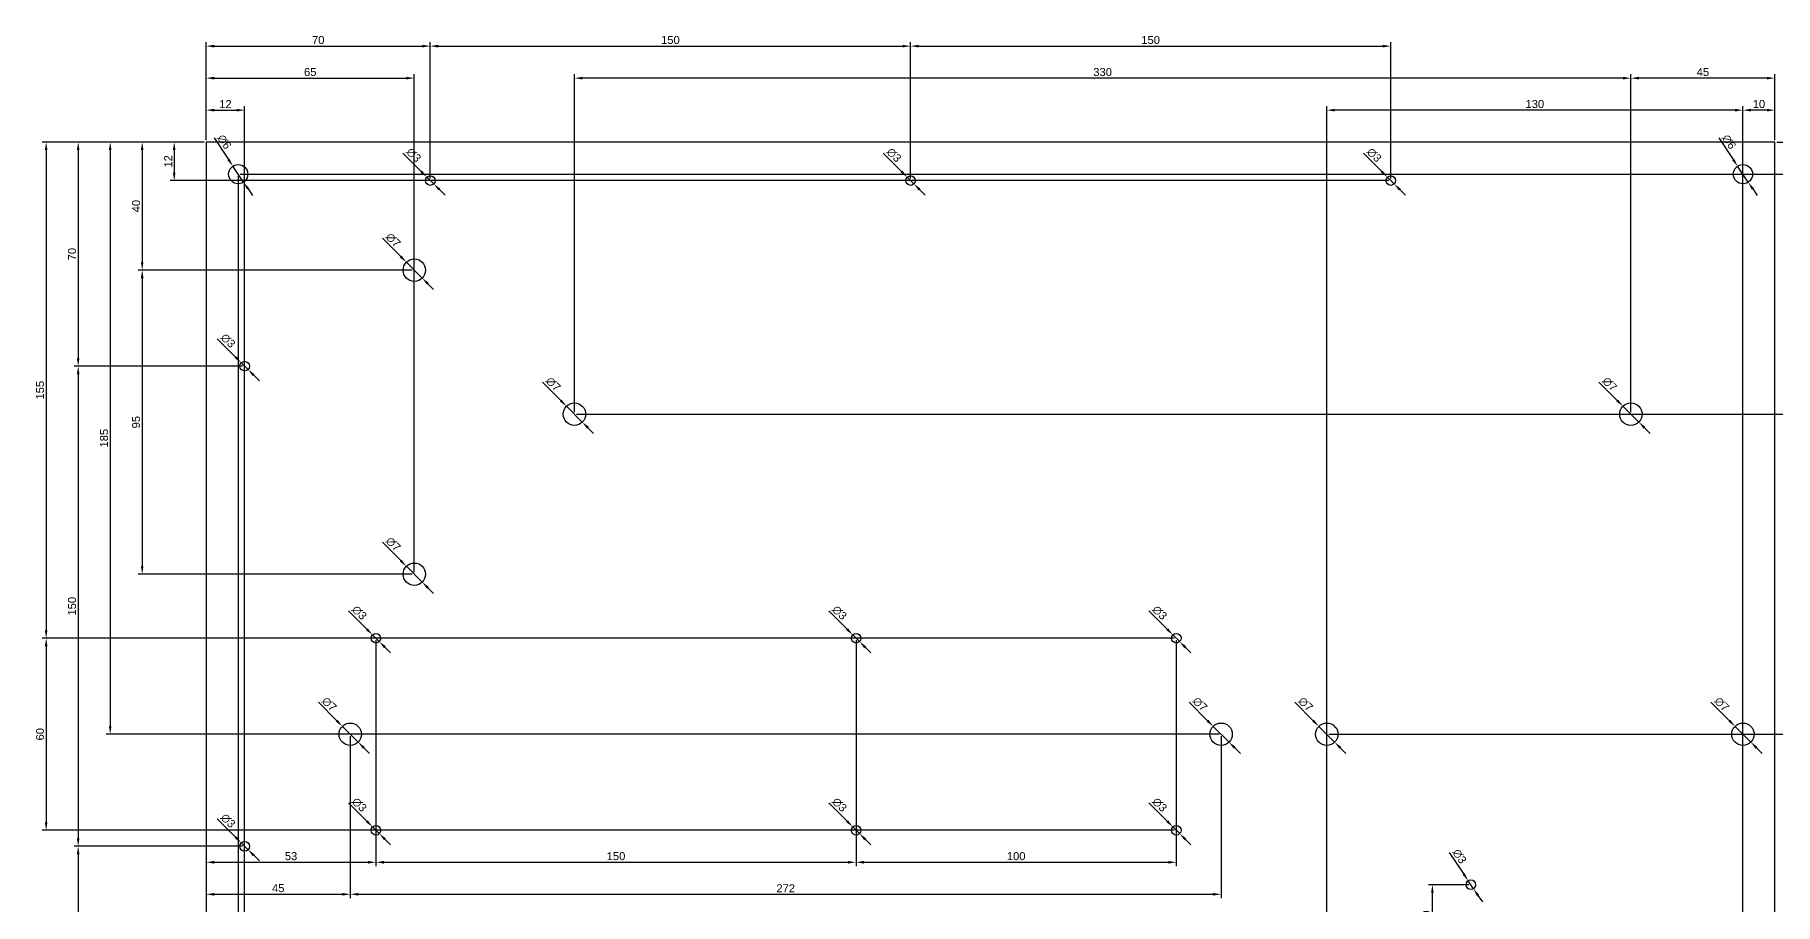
# Model space of a CAD drawing. Header units: millimetres. Extents: x 0 to 1565, y 0 to 836.
# Drawn here: x 0 to 543, y 408 to 680 of the extents above; entities that cross this region are included whole.
import ezdxf

# ---------------------------------------------------------------- set-up
doc = ezdxf.new("R2010")
doc.units = ezdxf.units.MM
doc.layers.add('Dimension', color=20, linetype='Continuous')
doc.layers.add('Dimension2', color=62, linetype='Continuous')
doc.styles.get("Standard").update_dxf_attribs({"font": 'arial.ttf'})
doc.dimstyles.new('ISO-25', dxfattribs={"dimtxt": 2.5, "dimasz": 2.5, "dimexe": 1.25, "dimexo": 0.625, "dimtad": 1, "dimtxsty": 'Standard', "dimcen": 2.5, "dimadec": 0, "dimazin": 0, "dimtfac": 1, "dimtmove": 0, "dimatfit": 3, "dimfxl": 1, "dimarcsym": 0})

# ---------------------------------------------------------------- blocks, each defined once
blk = doc.blocks.new('*D236')
at = {"layer": 'Dimension2', "color": 0, "lineweight": -2, "transparency": 16777216}
for p, q in [((525.57, 647.33), (530.07, 640.58)), ((534.79, 633.5), (531.46, 638.5)), ((536.18, 631.42), (537.56, 629.34))]:
    blk.add_line(p, q, dxfattribs=at)
at = {"layer": 'Dimension2', "color": 0, "transparency": 16777216}
for points in [[(530.42, 640.81), (529.73, 640.35), (531.46, 638.5)], [(536.52, 631.65), (535.83, 631.19), (534.79, 633.5)]]:
    blk.add_solid(points, dxfattribs=at)
at = {"layer": 'Dimension2', "color": 0, "transparency": 16777216, "insert": (528.77, 646.09), "char_height": 2.5, "attachment_point": 5, "rotation": 303.6901}
blk.add_mtext('∅6', dxfattribs=at)
blk = doc.blocks.new('*D237')
at = {"layer": 'Dimension2', "color": 0, "lineweight": -2, "transparency": 16777216}
for p, q in [((55.57, 647.33), (60.07, 640.58)), ((64.79, 633.5), (61.46, 638.5)), ((66.18, 631.42), (67.56, 629.34))]:
    blk.add_line(p, q, dxfattribs=at)
at = {"layer": 'Dimension2', "color": 0, "transparency": 16777216}
for points in [[(60.42, 640.81), (59.73, 640.35), (61.46, 638.5)], [(66.52, 631.65), (65.83, 631.19), (64.79, 633.5)]]:
    blk.add_solid(points, dxfattribs=at)
at = {"layer": 'Dimension2', "color": 0, "transparency": 16777216, "insert": (58.77, 646.09), "char_height": 2.5, "attachment_point": 5, "rotation": 303.6901}
blk.add_mtext('∅6', dxfattribs=at)
blk = doc.blocks.new('*D247')
at = {"layer": 'Dimension2', "color": 0, "lineweight": -2, "transparency": 16777216}
for p, q in [((533.12, 186.63), (533.12, 657.25)), ((540.62, 656), (535.62, 656)), ((543.12, 646.63), (543.12, 657.25))]:
    blk.add_line(p, q, dxfattribs=at)
at = {"layer": 'Dimension2', "color": 0, "transparency": 16777216}
for points in [[(535.62, 656.42), (535.62, 655.58), (533.12, 656)], [(540.62, 656.42), (540.62, 655.58), (543.12, 656)]]:
    blk.add_solid(points, dxfattribs=at)
at = {"layer": 'Dimension2', "color": 0, "transparency": 16777216, "insert": (538.12, 657.9), "char_height": 2.5, "attachment_point": 5}
blk.add_mtext('10', dxfattribs=at)
blk = doc.blocks.new('*D170')
at = {"layer": 'Dimension2', "color": 0, "lineweight": -2, "transparency": 16777216}
for p, q in [((543.75, 646), (554.38, 646)), ((553.13, 638.5), (553.13, 643.5)), ((63.75, 636), (554.38, 636))]:
    blk.add_line(p, q, dxfattribs=at)
at = {"layer": 'Dimension2', "color": 0, "transparency": 16777216}
for points in [[(552.71, 643.5), (553.54, 643.5), (553.13, 646)], [(552.71, 638.5), (553.54, 638.5), (553.13, 636)]]:
    blk.add_solid(points, dxfattribs=at)
at = {"layer": 'Dimension2', "color": 0, "transparency": 16777216, "insert": (551.22, 641), "char_height": 2.5, "attachment_point": 5, "rotation": 90}
blk.add_mtext('10', dxfattribs=at)
blk = doc.blocks.new('*D172')
at = {"layer": 'Dimension2', "color": 0, "lineweight": -2, "transparency": 16777216}
for p, q in [((63.12, 635.38), (63.12, 164.75)), ((53.12, 175.38), (53.12, 164.75)), ((55.62, 166), (60.62, 166))]:
    blk.add_line(p, q, dxfattribs=at)
at = {"layer": 'Dimension2', "color": 0, "transparency": 16777216}
for points in [[(55.62, 166.42), (55.62, 165.58), (53.12, 166)], [(60.62, 166.42), (60.62, 165.58), (63.12, 166)]]:
    blk.add_solid(points, dxfattribs=at)
at = {"layer": 'Dimension2', "color": 0, "transparency": 16777216, "insert": (58.12, 167.9), "char_height": 2.5, "attachment_point": 5}
blk.add_mtext('10', dxfattribs=at)
blk = doc.blocks.new('*D191')
at = {"layer": 'Dimension2', "color": 0, "lineweight": -2, "transparency": 16777216}
for p, q in [((52.5, 646), (1.88, 646)), ((3.13, 643.5), (3.13, 493.5)), ((355.5, 491), (1.88, 491))]:
    blk.add_line(p, q, dxfattribs=at)
at = {"layer": 'Dimension2', "color": 0, "transparency": 16777216}
for points in [[(2.71, 643.5), (3.54, 643.5), (3.13, 646)], [(2.71, 493.5), (3.54, 493.5), (3.13, 491)]]:
    blk.add_solid(points, dxfattribs=at)
at = {"layer": 'Dimension2', "color": 0, "transparency": 16777216, "insert": (1.22, 568.5), "char_height": 2.5, "attachment_point": 5, "rotation": 90}
blk.add_mtext('155', dxfattribs=at)
blk = doc.blocks.new('*D192')
at = {"layer": 'Dimension2', "color": 0, "lineweight": -2, "transparency": 16777216}
for p, q in [((52.5, 491), (1.88, 491)), ((3.13, 488.5), (3.13, 433.5)), ((355.5, 431), (1.88, 431))]:
    blk.add_line(p, q, dxfattribs=at)
at = {"layer": 'Dimension2', "color": 0, "transparency": 16777216}
for points in [[(2.71, 488.5), (3.54, 488.5), (3.13, 491)], [(2.71, 433.5), (3.54, 433.5), (3.13, 431)]]:
    blk.add_solid(points, dxfattribs=at)
at = {"layer": 'Dimension2', "color": 0, "transparency": 16777216, "insert": (1.22, 461), "char_height": 2.5, "attachment_point": 5, "rotation": 90}
blk.add_mtext('60', dxfattribs=at)
blk = doc.blocks.new('*D193')
at = {"layer": 'Dimension2', "color": 0, "lineweight": -2, "transparency": 16777216}
for p, q in [((52.5, 646), (21.88, 646)), ((23.13, 643.5), (23.13, 463.5)), ((369.5, 461), (21.88, 461))]:
    blk.add_line(p, q, dxfattribs=at)
at = {"layer": 'Dimension2', "color": 0, "transparency": 16777216}
for points in [[(22.71, 643.5), (23.54, 643.5), (23.13, 646)], [(22.71, 463.5), (23.54, 463.5), (23.13, 461)]]:
    blk.add_solid(points, dxfattribs=at)
at = {"layer": 'Dimension2', "color": 0, "transparency": 16777216, "insert": (21.22, 553.5), "char_height": 2.5, "attachment_point": 5, "rotation": 90}
blk.add_mtext('185', dxfattribs=at)
blk = doc.blocks.new('*D194')
at = {"layer": 'Dimension2', "color": 0, "lineweight": -2, "transparency": 16777216}
for p, q in [((106.12, 490.38), (106.12, 419.75)), ((53.12, 430.38), (53.12, 419.75)), ((55.62, 421), (103.62, 421))]:
    blk.add_line(p, q, dxfattribs=at)
at = {"layer": 'Dimension2', "color": 0, "transparency": 16777216}
for points in [[(55.62, 421.42), (55.62, 420.58), (53.12, 421)], [(103.62, 421.42), (103.62, 420.58), (106.12, 421)]]:
    blk.add_solid(points, dxfattribs=at)
at = {"layer": 'Dimension2', "color": 0, "transparency": 16777216, "insert": (79.62, 422.9), "char_height": 2.5, "attachment_point": 5}
blk.add_mtext('53', dxfattribs=at)
blk = doc.blocks.new('*D195')
at = {"layer": 'Dimension2', "color": 0, "lineweight": -2, "transparency": 16777216}
for p, q in [((256.12, 490.38), (256.12, 419.75)), ((106.12, 430.38), (106.12, 419.75)), ((108.62, 421), (253.62, 421))]:
    blk.add_line(p, q, dxfattribs=at)
at = {"layer": 'Dimension2', "color": 0, "transparency": 16777216}
for points in [[(108.62, 421.42), (108.62, 420.58), (106.12, 421)], [(253.62, 421.42), (253.62, 420.58), (256.12, 421)]]:
    blk.add_solid(points, dxfattribs=at)
at = {"layer": 'Dimension2', "color": 0, "transparency": 16777216, "insert": (181.12, 422.9), "char_height": 2.5, "attachment_point": 5}
blk.add_mtext('150', dxfattribs=at)
blk = doc.blocks.new('*D196')
at = {"layer": 'Dimension2', "color": 0, "lineweight": -2, "transparency": 16777216}
for p, q in [((356.12, 490.38), (356.12, 419.75)), ((256.12, 430.38), (256.12, 419.75)), ((258.62, 421), (353.62, 421))]:
    blk.add_line(p, q, dxfattribs=at)
at = {"layer": 'Dimension2', "color": 0, "transparency": 16777216}
for points in [[(258.62, 421.42), (258.62, 420.58), (256.12, 421)], [(353.62, 421.42), (353.62, 420.58), (356.12, 421)]]:
    blk.add_solid(points, dxfattribs=at)
at = {"layer": 'Dimension2', "color": 0, "transparency": 16777216, "insert": (306.12, 422.9), "char_height": 2.5, "attachment_point": 5}
blk.add_mtext('100', dxfattribs=at)
blk = doc.blocks.new('*D266')
at = {"layer": 'Dimension2', "color": 0, "lineweight": -2, "transparency": 16777216}
for p, q in [((347.56, 439.56), (353.3, 433.83)), ((357.19, 429.94), (355.06, 432.06)), ((358.95, 428.17), (360.72, 426.4))]:
    blk.add_line(p, q, dxfattribs=at)
at = {"layer": 'Dimension2', "color": 0, "transparency": 16777216}
for points in [[(353.59, 434.12), (353, 433.53), (355.06, 432.06)], [(359.25, 428.47), (358.66, 427.88), (357.19, 429.94)]]:
    blk.add_solid(points, dxfattribs=at)
at = {"layer": 'Dimension2', "color": 0, "transparency": 16777216, "insert": (350.94, 438.97), "char_height": 2.5, "attachment_point": 5, "rotation": 315}
blk.add_mtext('∅3', dxfattribs=at)
blk = doc.blocks.new('*D267')
at = {"layer": 'Dimension2', "color": 0, "lineweight": -2, "transparency": 16777216}
for p, q in [((347.56, 499.56), (353.3, 493.83)), ((357.19, 489.94), (355.06, 492.06)), ((358.95, 488.17), (360.72, 486.4))]:
    blk.add_line(p, q, dxfattribs=at)
at = {"layer": 'Dimension2', "color": 0, "transparency": 16777216}
for points in [[(353.59, 494.12), (353, 493.53), (355.06, 492.06)], [(359.25, 488.47), (358.66, 487.88), (357.19, 489.94)]]:
    blk.add_solid(points, dxfattribs=at)
at = {"layer": 'Dimension2', "color": 0, "transparency": 16777216, "insert": (350.94, 498.97), "char_height": 2.5, "attachment_point": 5, "rotation": 315}
blk.add_mtext('∅3', dxfattribs=at)
blk = doc.blocks.new('*D268')
at = {"layer": 'Dimension2', "color": 0, "lineweight": -2, "transparency": 16777216}
for p, q in [((247.56, 439.56), (253.3, 433.83)), ((257.19, 429.94), (255.06, 432.06)), ((258.95, 428.17), (260.72, 426.4))]:
    blk.add_line(p, q, dxfattribs=at)
at = {"layer": 'Dimension2', "color": 0, "transparency": 16777216}
for points in [[(253.59, 434.12), (253, 433.53), (255.06, 432.06)], [(259.25, 428.47), (258.66, 427.88), (257.19, 429.94)]]:
    blk.add_solid(points, dxfattribs=at)
at = {"layer": 'Dimension2', "color": 0, "transparency": 16777216, "insert": (250.94, 438.97), "char_height": 2.5, "attachment_point": 5, "rotation": 315}
blk.add_mtext('∅3', dxfattribs=at)
blk = doc.blocks.new('*D269')
at = {"layer": 'Dimension2', "color": 0, "lineweight": -2, "transparency": 16777216}
for p, q in [((247.56, 499.56), (253.3, 493.83)), ((257.19, 489.94), (255.06, 492.06)), ((258.95, 488.17), (260.72, 486.4))]:
    blk.add_line(p, q, dxfattribs=at)
at = {"layer": 'Dimension2', "color": 0, "transparency": 16777216}
for points in [[(253.59, 494.12), (253, 493.53), (255.06, 492.06)], [(259.25, 488.47), (258.66, 487.88), (257.19, 489.94)]]:
    blk.add_solid(points, dxfattribs=at)
at = {"layer": 'Dimension2', "color": 0, "transparency": 16777216, "insert": (250.94, 498.97), "char_height": 2.5, "attachment_point": 5, "rotation": 315}
blk.add_mtext('∅3', dxfattribs=at)
blk = doc.blocks.new('*D270')
at = {"layer": 'Dimension2', "color": 0, "lineweight": -2, "transparency": 16777216}
for p, q in [((97.56, 499.56), (103.3, 493.83)), ((107.19, 489.94), (105.06, 492.06)), ((108.95, 488.17), (110.72, 486.4))]:
    blk.add_line(p, q, dxfattribs=at)
at = {"layer": 'Dimension2', "color": 0, "transparency": 16777216}
for points in [[(103.59, 494.12), (103, 493.53), (105.06, 492.06)], [(109.25, 488.47), (108.66, 487.88), (107.19, 489.94)]]:
    blk.add_solid(points, dxfattribs=at)
at = {"layer": 'Dimension2', "color": 0, "transparency": 16777216, "insert": (100.94, 498.97), "char_height": 2.5, "attachment_point": 5, "rotation": 315}
blk.add_mtext('∅3', dxfattribs=at)
blk = doc.blocks.new('*D271')
at = {"layer": 'Dimension2', "color": 0, "lineweight": -2, "transparency": 16777216}
for p, q in [((97.56, 439.56), (103.3, 433.83)), ((107.19, 429.94), (105.06, 432.06)), ((108.95, 428.17), (110.72, 426.4))]:
    blk.add_line(p, q, dxfattribs=at)
at = {"layer": 'Dimension2', "color": 0, "transparency": 16777216}
for points in [[(103.59, 434.12), (103, 433.53), (105.06, 432.06)], [(109.25, 428.47), (108.66, 427.88), (107.19, 429.94)]]:
    blk.add_solid(points, dxfattribs=at)
at = {"layer": 'Dimension2', "color": 0, "transparency": 16777216, "insert": (100.94, 438.97), "char_height": 2.5, "attachment_point": 5, "rotation": 315}
blk.add_mtext('∅3', dxfattribs=at)
blk = doc.blocks.new('*D197')
at = {"layer": 'Dimension2', "color": 0, "lineweight": -2, "transparency": 16777216}
for p, q in [((98.12, 460.38), (98.12, 409.75)), ((53.12, 430.38), (53.12, 409.75)), ((55.62, 411), (95.62, 411))]:
    blk.add_line(p, q, dxfattribs=at)
at = {"layer": 'Dimension2', "color": 0, "transparency": 16777216}
for points in [[(55.62, 411.42), (55.62, 410.58), (53.12, 411)], [(95.62, 411.42), (95.62, 410.58), (98.12, 411)]]:
    blk.add_solid(points, dxfattribs=at)
at = {"layer": 'Dimension2', "color": 0, "transparency": 16777216, "insert": (75.62, 412.9), "char_height": 2.5, "attachment_point": 5}
blk.add_mtext('45', dxfattribs=at)
blk = doc.blocks.new('*D198')
at = {"layer": 'Dimension2', "color": 0, "lineweight": -2, "transparency": 16777216}
for p, q in [((370.12, 460.38), (370.12, 409.75)), ((98.12, 430.38), (98.12, 409.75)), ((100.62, 411), (367.62, 411))]:
    blk.add_line(p, q, dxfattribs=at)
at = {"layer": 'Dimension2', "color": 0, "transparency": 16777216}
for points in [[(100.62, 411.42), (100.62, 410.58), (98.12, 411)], [(367.62, 411.42), (367.62, 410.58), (370.12, 411)]]:
    blk.add_solid(points, dxfattribs=at)
at = {"layer": 'Dimension2', "color": 0, "transparency": 16777216, "insert": (234.12, 412.88), "char_height": 2.5, "attachment_point": 5}
blk.add_mtext('272', dxfattribs=at)
blk = doc.blocks.new('*D272')
at = {"layer": 'Dimension2', "color": 0, "lineweight": -2, "transparency": 16777216}
for p, q in [((88.15, 470.98), (93.88, 465.24)), ((100.6, 458.53), (95.65, 463.47)), ((102.37, 456.76), (104.14, 454.99))]:
    blk.add_line(p, q, dxfattribs=at)
at = {"layer": 'Dimension2', "color": 0, "transparency": 16777216}
for points in [[(94.18, 465.54), (93.59, 464.95), (95.65, 463.47)], [(102.66, 457.05), (102.07, 456.46), (100.6, 458.53)]]:
    blk.add_solid(points, dxfattribs=at)
at = {"layer": 'Dimension2', "color": 0, "transparency": 16777216, "insert": (91.53, 470.39), "char_height": 2.5, "attachment_point": 5, "rotation": 315}
blk.add_mtext('∅7', dxfattribs=at)
blk = doc.blocks.new('*D273')
at = {"layer": 'Dimension2', "color": 0, "lineweight": -2, "transparency": 16777216}
for p, q in [((360.15, 470.98), (365.88, 465.24)), ((372.6, 458.53), (367.65, 463.47)), ((374.37, 456.76), (376.14, 454.99))]:
    blk.add_line(p, q, dxfattribs=at)
at = {"layer": 'Dimension2', "color": 0, "transparency": 16777216}
for points in [[(366.18, 465.54), (365.59, 464.95), (367.65, 463.47)], [(374.66, 457.05), (374.07, 456.46), (372.6, 458.53)]]:
    blk.add_solid(points, dxfattribs=at)
at = {"layer": 'Dimension2', "color": 0, "transparency": 16777216, "insert": (363.53, 470.39), "char_height": 2.5, "attachment_point": 5, "rotation": 315}
blk.add_mtext('∅7', dxfattribs=at)
blk = doc.blocks.new('*D199')
at = {"layer": 'Dimension2', "color": 0, "lineweight": -2, "transparency": 16777216}
for p, q in [((543.75, 646), (564.38, 646)), ((563.13, 643.5), (563.13, 563.5)), ((168.75, 561), (564.38, 561))]:
    blk.add_line(p, q, dxfattribs=at)
at = {"layer": 'Dimension2', "color": 0, "transparency": 16777216}
for points in [[(562.71, 643.5), (563.54, 643.5), (563.13, 646)], [(562.71, 563.5), (563.54, 563.5), (563.13, 561)]]:
    blk.add_solid(points, dxfattribs=at)
at = {"layer": 'Dimension2', "color": 0, "transparency": 16777216, "insert": (561.22, 603.5), "char_height": 2.5, "attachment_point": 5, "rotation": 90}
blk.add_mtext('85', dxfattribs=at)
blk = doc.blocks.new('*D200')
at = {"layer": 'Dimension2', "color": 0, "lineweight": -2, "transparency": 16777216}
for p, q in [((498.12, 561.63), (498.12, 667.25)), ((540.62, 666), (500.62, 666)), ((543.12, 646.63), (543.12, 667.25))]:
    blk.add_line(p, q, dxfattribs=at)
at = {"layer": 'Dimension2', "color": 0, "transparency": 16777216}
for points in [[(500.62, 666.42), (500.62, 665.58), (498.12, 666)], [(540.62, 666.42), (540.62, 665.58), (543.12, 666)]]:
    blk.add_solid(points, dxfattribs=at)
at = {"layer": 'Dimension2', "color": 0, "transparency": 16777216, "insert": (520.62, 667.9), "char_height": 2.5, "attachment_point": 5}
blk.add_mtext('45', dxfattribs=at)
blk = doc.blocks.new('*D201')
at = {"layer": 'Dimension2', "color": 0, "lineweight": -2, "transparency": 16777216}
for p, q in [((168.12, 561.63), (168.12, 667.25)), ((495.62, 666), (170.62, 666)), ((498.12, 646.63), (498.12, 667.25))]:
    blk.add_line(p, q, dxfattribs=at)
at = {"layer": 'Dimension2', "color": 0, "transparency": 16777216}
for points in [[(170.62, 666.42), (170.62, 665.58), (168.12, 666)], [(495.62, 666.42), (495.62, 665.58), (498.12, 666)]]:
    blk.add_solid(points, dxfattribs=at)
at = {"layer": 'Dimension2', "color": 0, "transparency": 16777216, "insert": (333.12, 667.9), "char_height": 2.5, "attachment_point": 5}
blk.add_mtext('330', dxfattribs=at)
blk = doc.blocks.new('*D274')
at = {"layer": 'Dimension2', "color": 0, "lineweight": -2, "transparency": 16777216}
for p, q in [((488.15, 570.98), (493.88, 565.24)), ((500.6, 558.53), (495.65, 563.47)), ((502.37, 556.76), (504.14, 554.99))]:
    blk.add_line(p, q, dxfattribs=at)
at = {"layer": 'Dimension2', "color": 0, "transparency": 16777216}
for points in [[(494.18, 565.54), (493.59, 564.95), (495.65, 563.47)], [(502.66, 557.05), (502.07, 556.46), (500.6, 558.53)]]:
    blk.add_solid(points, dxfattribs=at)
at = {"layer": 'Dimension2', "color": 0, "transparency": 16777216, "insert": (491.53, 570.39), "char_height": 2.5, "attachment_point": 5, "rotation": 315}
blk.add_mtext('∅7', dxfattribs=at)
blk = doc.blocks.new('*D275')
at = {"layer": 'Dimension2', "color": 0, "lineweight": -2, "transparency": 16777216}
for p, q in [((158.15, 570.98), (163.88, 565.24)), ((170.6, 558.53), (165.65, 563.47)), ((172.37, 556.76), (174.14, 554.99))]:
    blk.add_line(p, q, dxfattribs=at)
at = {"layer": 'Dimension2', "color": 0, "transparency": 16777216}
for points in [[(164.18, 565.54), (163.59, 564.95), (165.65, 563.47)], [(172.66, 557.05), (172.07, 556.46), (170.6, 558.53)]]:
    blk.add_solid(points, dxfattribs=at)
at = {"layer": 'Dimension2', "color": 0, "transparency": 16777216, "insert": (161.53, 570.39), "char_height": 2.5, "attachment_point": 5, "rotation": 315}
blk.add_mtext('∅7', dxfattribs=at)
blk = doc.blocks.new('*D202')
at = {"layer": 'Dimension2', "color": 0, "lineweight": -2, "transparency": 16777216}
for p, q in [((52.5, 646), (31.88, 646)), ((33.13, 643.5), (33.13, 608.5)), ((52.5, 606), (31.88, 606))]:
    blk.add_line(p, q, dxfattribs=at)
at = {"layer": 'Dimension2', "color": 0, "transparency": 16777216}
for points in [[(32.71, 643.5), (33.54, 643.5), (33.13, 646)], [(32.71, 608.5), (33.54, 608.5), (33.13, 606)]]:
    blk.add_solid(points, dxfattribs=at)
at = {"layer": 'Dimension2', "color": 0, "transparency": 16777216, "insert": (31.22, 626), "char_height": 2.5, "attachment_point": 5, "rotation": 90}
blk.add_mtext('40', dxfattribs=at)
blk = doc.blocks.new('*D203')
at = {"layer": 'Dimension2', "color": 0, "lineweight": -2, "transparency": 16777216}
for p, q in [((117.5, 606), (31.88, 606)), ((33.13, 603.5), (33.13, 513.5)), ((117.5, 511), (31.88, 511))]:
    blk.add_line(p, q, dxfattribs=at)
at = {"layer": 'Dimension2', "color": 0, "transparency": 16777216}
for points in [[(32.71, 603.5), (33.54, 603.5), (33.13, 606)], [(32.71, 513.5), (33.54, 513.5), (33.13, 511)]]:
    blk.add_solid(points, dxfattribs=at)
at = {"layer": 'Dimension2', "color": 0, "transparency": 16777216, "insert": (31.22, 558.5), "char_height": 2.5, "attachment_point": 5, "rotation": 90}
blk.add_mtext('95', dxfattribs=at)
blk = doc.blocks.new('*D204')
at = {"layer": 'Dimension2', "color": 0, "lineweight": -2, "transparency": 16777216}
for p, q in [((53.12, 646.63), (53.12, 667.25)), ((55.62, 666), (115.62, 666)), ((118.12, 511.63), (118.12, 667.25))]:
    blk.add_line(p, q, dxfattribs=at)
at = {"layer": 'Dimension2', "color": 0, "transparency": 16777216}
for points in [[(55.62, 666.42), (55.62, 665.58), (53.12, 666)], [(115.62, 666.42), (115.62, 665.58), (118.12, 666)]]:
    blk.add_solid(points, dxfattribs=at)
at = {"layer": 'Dimension2', "color": 0, "transparency": 16777216, "insert": (85.62, 667.9), "char_height": 2.5, "attachment_point": 5}
blk.add_mtext('65', dxfattribs=at)
blk = doc.blocks.new('*D276')
at = {"layer": 'Dimension2', "color": 0, "lineweight": -2, "transparency": 16777216}
for p, q in [((108.15, 520.98), (113.88, 515.24)), ((120.6, 508.53), (115.65, 513.47)), ((122.37, 506.76), (124.14, 504.99))]:
    blk.add_line(p, q, dxfattribs=at)
at = {"layer": 'Dimension2', "color": 0, "transparency": 16777216}
for points in [[(114.18, 515.54), (113.59, 514.95), (115.65, 513.47)], [(122.66, 507.05), (122.07, 506.46), (120.6, 508.53)]]:
    blk.add_solid(points, dxfattribs=at)
at = {"layer": 'Dimension2', "color": 0, "transparency": 16777216, "insert": (111.53, 520.39), "char_height": 2.5, "attachment_point": 5, "rotation": 315}
blk.add_mtext('∅7', dxfattribs=at)
blk = doc.blocks.new('*D277')
at = {"layer": 'Dimension2', "color": 0, "lineweight": -2, "transparency": 16777216}
for p, q in [((108.15, 615.98), (113.88, 610.24)), ((120.6, 603.53), (115.65, 608.47)), ((122.37, 601.76), (124.14, 599.99))]:
    blk.add_line(p, q, dxfattribs=at)
at = {"layer": 'Dimension2', "color": 0, "transparency": 16777216}
for points in [[(114.18, 610.54), (113.59, 609.95), (115.65, 608.47)], [(122.66, 602.05), (122.07, 601.46), (120.6, 603.53)]]:
    blk.add_solid(points, dxfattribs=at)
at = {"layer": 'Dimension2', "color": 0, "transparency": 16777216, "insert": (111.53, 615.39), "char_height": 2.5, "attachment_point": 5, "rotation": 315}
blk.add_mtext('∅7', dxfattribs=at)
blk = doc.blocks.new('*D205')
at = {"layer": 'Dimension2', "color": 0, "lineweight": -2, "transparency": 16777216}
for p, q in [((52.5, 646), (41.88, 646)), ((43.13, 643.5), (43.13, 636.5)), ((422.5, 634), (41.88, 634))]:
    blk.add_line(p, q, dxfattribs=at)
at = {"layer": 'Dimension2', "color": 0, "transparency": 16777216}
for points in [[(42.71, 643.5), (43.54, 643.5), (43.13, 646)], [(42.71, 636.5), (43.54, 636.5), (43.13, 634)]]:
    blk.add_solid(points, dxfattribs=at)
at = {"layer": 'Dimension2', "color": 0, "transparency": 16777216, "insert": (41.24, 640), "char_height": 2.5, "attachment_point": 5, "rotation": 90}
blk.add_mtext('12', dxfattribs=at)
blk = doc.blocks.new('*D206')
at = {"layer": 'Dimension2', "color": 0, "lineweight": -2, "transparency": 16777216}
for p, q in [((53.12, 646.63), (53.12, 677.25)), ((55.62, 676), (120.62, 676)), ((123.12, 634.63), (123.12, 677.25))]:
    blk.add_line(p, q, dxfattribs=at)
at = {"layer": 'Dimension2', "color": 0, "transparency": 16777216}
for points in [[(55.62, 676.42), (55.62, 675.58), (53.12, 676)], [(120.62, 676.42), (120.62, 675.58), (123.12, 676)]]:
    blk.add_solid(points, dxfattribs=at)
at = {"layer": 'Dimension2', "color": 0, "transparency": 16777216, "insert": (88.12, 677.9), "char_height": 2.5, "attachment_point": 5}
blk.add_mtext('70', dxfattribs=at)
blk = doc.blocks.new('*D207')
at = {"layer": 'Dimension2', "color": 0, "lineweight": -2, "transparency": 16777216}
for p, q in [((123.12, 646.63), (123.12, 677.25)), ((125.62, 676), (270.62, 676)), ((273.12, 634.63), (273.12, 677.25))]:
    blk.add_line(p, q, dxfattribs=at)
at = {"layer": 'Dimension2', "color": 0, "transparency": 16777216}
for points in [[(125.62, 676.42), (125.62, 675.58), (123.12, 676)], [(270.62, 676.42), (270.62, 675.58), (273.12, 676)]]:
    blk.add_solid(points, dxfattribs=at)
at = {"layer": 'Dimension2', "color": 0, "transparency": 16777216, "insert": (198.12, 677.9), "char_height": 2.5, "attachment_point": 5}
blk.add_mtext('150', dxfattribs=at)
blk = doc.blocks.new('*D208')
at = {"layer": 'Dimension2', "color": 0, "lineweight": -2, "transparency": 16777216}
for p, q in [((273.12, 646.63), (273.12, 677.25)), ((275.62, 676), (420.62, 676)), ((423.12, 634.63), (423.12, 677.25))]:
    blk.add_line(p, q, dxfattribs=at)
at = {"layer": 'Dimension2', "color": 0, "transparency": 16777216}
for points in [[(275.62, 676.42), (275.62, 675.58), (273.12, 676)], [(420.62, 676.42), (420.62, 675.58), (423.12, 676)]]:
    blk.add_solid(points, dxfattribs=at)
at = {"layer": 'Dimension2', "color": 0, "transparency": 16777216, "insert": (348.12, 677.9), "char_height": 2.5, "attachment_point": 5}
blk.add_mtext('150', dxfattribs=at)
blk = doc.blocks.new('*D278')
at = {"layer": 'Dimension2', "color": 0, "lineweight": -2, "transparency": 16777216}
for p, q in [((114.56, 642.56), (120.3, 636.83)), ((124.19, 632.94), (122.06, 635.06)), ((125.95, 631.17), (127.72, 629.4))]:
    blk.add_line(p, q, dxfattribs=at)
at = {"layer": 'Dimension2', "color": 0, "transparency": 16777216}
for points in [[(120.59, 637.12), (120, 636.53), (122.06, 635.06)], [(126.25, 631.47), (125.66, 630.88), (124.19, 632.94)]]:
    blk.add_solid(points, dxfattribs=at)
at = {"layer": 'Dimension2', "color": 0, "transparency": 16777216, "insert": (117.94, 641.97), "char_height": 2.5, "attachment_point": 5, "rotation": 315}
blk.add_mtext('∅3', dxfattribs=at)
blk = doc.blocks.new('*D279')
at = {"layer": 'Dimension2', "color": 0, "lineweight": -2, "transparency": 16777216}
for p, q in [((264.56, 642.56), (270.3, 636.83)), ((274.19, 632.94), (272.06, 635.06)), ((275.95, 631.17), (277.72, 629.4))]:
    blk.add_line(p, q, dxfattribs=at)
at = {"layer": 'Dimension2', "color": 0, "transparency": 16777216}
for points in [[(270.59, 637.12), (270, 636.53), (272.06, 635.06)], [(276.25, 631.47), (275.66, 630.88), (274.19, 632.94)]]:
    blk.add_solid(points, dxfattribs=at)
at = {"layer": 'Dimension2', "color": 0, "transparency": 16777216, "insert": (267.94, 641.97), "char_height": 2.5, "attachment_point": 5, "rotation": 315}
blk.add_mtext('∅3', dxfattribs=at)
blk = doc.blocks.new('*D280')
at = {"layer": 'Dimension2', "color": 0, "lineweight": -2, "transparency": 16777216}
for p, q in [((414.56, 642.56), (420.3, 636.83)), ((424.19, 632.94), (422.06, 635.06)), ((425.95, 631.17), (427.72, 629.4))]:
    blk.add_line(p, q, dxfattribs=at)
at = {"layer": 'Dimension2', "color": 0, "transparency": 16777216}
for points in [[(420.59, 637.12), (420, 636.53), (422.06, 635.06)], [(426.25, 631.47), (425.66, 630.88), (424.19, 632.94)]]:
    blk.add_solid(points, dxfattribs=at)
at = {"layer": 'Dimension2', "color": 0, "transparency": 16777216, "insert": (417.94, 641.97), "char_height": 2.5, "attachment_point": 5, "rotation": 315}
blk.add_mtext('∅3', dxfattribs=at)
blk = doc.blocks.new('*D209')
at = {"layer": 'Dimension2', "color": 0, "lineweight": -2, "transparency": 16777216}
for p, q in [((53.12, 646.63), (53.12, 657.25)), ((55.62, 656), (62.62, 656)), ((65.12, 326.63), (65.12, 657.25))]:
    blk.add_line(p, q, dxfattribs=at)
at = {"layer": 'Dimension2', "color": 0, "transparency": 16777216}
for points in [[(55.62, 656.42), (55.62, 655.58), (53.12, 656)], [(62.62, 656.42), (62.62, 655.58), (65.12, 656)]]:
    blk.add_solid(points, dxfattribs=at)
at = {"layer": 'Dimension2', "color": 0, "transparency": 16777216, "insert": (59.12, 657.88), "char_height": 2.5, "attachment_point": 5}
blk.add_mtext('12', dxfattribs=at)
blk = doc.blocks.new('*D210')
at = {"layer": 'Dimension2', "color": 0, "lineweight": -2, "transparency": 16777216}
for p, q in [((52.5, 646), (11.88, 646)), ((13.13, 643.5), (13.13, 578.5)), ((64.5, 576), (11.88, 576))]:
    blk.add_line(p, q, dxfattribs=at)
at = {"layer": 'Dimension2', "color": 0, "transparency": 16777216}
for points in [[(12.71, 643.5), (13.54, 643.5), (13.13, 646)], [(12.71, 578.5), (13.54, 578.5), (13.13, 576)]]:
    blk.add_solid(points, dxfattribs=at)
at = {"layer": 'Dimension2', "color": 0, "transparency": 16777216, "insert": (11.22, 611), "char_height": 2.5, "attachment_point": 5, "rotation": 90}
blk.add_mtext('70', dxfattribs=at)
blk = doc.blocks.new('*D211')
at = {"layer": 'Dimension2', "color": 0, "lineweight": -2, "transparency": 16777216}
for p, q in [((52.5, 576), (11.88, 576)), ((13.13, 573.5), (13.13, 428.5)), ((64.5, 426), (11.88, 426))]:
    blk.add_line(p, q, dxfattribs=at)
at = {"layer": 'Dimension2', "color": 0, "transparency": 16777216}
for points in [[(12.71, 573.5), (13.54, 573.5), (13.13, 576)], [(12.71, 428.5), (13.54, 428.5), (13.13, 426)]]:
    blk.add_solid(points, dxfattribs=at)
at = {"layer": 'Dimension2', "color": 0, "transparency": 16777216, "insert": (11.22, 501), "char_height": 2.5, "attachment_point": 5, "rotation": 90}
blk.add_mtext('150', dxfattribs=at)
blk = doc.blocks.new('*D212')
at = {"layer": 'Dimension2', "color": 0, "lineweight": -2, "transparency": 16777216}
for p, q in [((52.5, 426), (11.88, 426)), ((13.13, 423.5), (13.13, 328.5)), ((64.5, 326), (11.88, 326))]:
    blk.add_line(p, q, dxfattribs=at)
at = {"layer": 'Dimension2', "color": 0, "transparency": 16777216}
for points in [[(12.71, 423.5), (13.54, 423.5), (13.13, 426)], [(12.71, 328.5), (13.54, 328.5), (13.13, 326)]]:
    blk.add_solid(points, dxfattribs=at)
at = {"layer": 'Dimension2', "color": 0, "transparency": 16777216, "insert": (11.22, 376), "char_height": 2.5, "attachment_point": 5, "rotation": 90}
blk.add_mtext('100', dxfattribs=at)
blk = doc.blocks.new('*D281')
at = {"layer": 'Dimension2', "color": 0, "lineweight": -2, "transparency": 16777216}
for p, q in [((56.56, 584.56), (62.3, 578.83)), ((66.19, 574.94), (64.06, 577.06)), ((67.95, 573.17), (69.72, 571.4))]:
    blk.add_line(p, q, dxfattribs=at)
at = {"layer": 'Dimension2', "color": 0, "transparency": 16777216}
for points in [[(62.59, 579.12), (62, 578.53), (64.06, 577.06)], [(68.25, 573.47), (67.66, 572.88), (66.19, 574.94)]]:
    blk.add_solid(points, dxfattribs=at)
at = {"layer": 'Dimension2', "color": 0, "transparency": 16777216, "insert": (59.94, 583.97), "char_height": 2.5, "attachment_point": 5, "rotation": 315}
blk.add_mtext('∅3', dxfattribs=at)
blk = doc.blocks.new('*D282')
at = {"layer": 'Dimension2', "color": 0, "lineweight": -2, "transparency": 16777216}
for p, q in [((56.56, 434.56), (62.3, 428.83)), ((66.19, 424.94), (64.06, 427.06)), ((67.95, 423.17), (69.72, 421.4))]:
    blk.add_line(p, q, dxfattribs=at)
at = {"layer": 'Dimension2', "color": 0, "transparency": 16777216}
for points in [[(62.59, 429.12), (62, 428.53), (64.06, 427.06)], [(68.25, 423.47), (67.66, 422.88), (66.19, 424.94)]]:
    blk.add_solid(points, dxfattribs=at)
at = {"layer": 'Dimension2', "color": 0, "transparency": 16777216, "insert": (59.94, 433.97), "char_height": 2.5, "attachment_point": 5, "rotation": 315}
blk.add_mtext('∅3', dxfattribs=at)
blk = doc.blocks.new('*D213')
at = {"layer": 'Dimension2', "color": 0, "lineweight": -2, "transparency": 16777216}
for p, q in [((403.12, 301.63), (403.12, 657.25)), ((530.62, 656), (405.62, 656)), ((533.12, 646.63), (533.12, 657.25))]:
    blk.add_line(p, q, dxfattribs=at)
at = {"layer": 'Dimension2', "color": 0, "transparency": 16777216}
for points in [[(405.62, 656.42), (405.62, 655.58), (403.12, 656)], [(530.62, 656.42), (530.62, 655.58), (533.12, 656)]]:
    blk.add_solid(points, dxfattribs=at)
at = {"layer": 'Dimension2', "color": 0, "transparency": 16777216, "insert": (468.12, 657.9), "char_height": 2.5, "attachment_point": 5}
blk.add_mtext('130', dxfattribs=at)
blk = doc.blocks.new('*D214')
at = {"layer": 'Dimension2', "color": 0, "lineweight": -2, "transparency": 16777216}
for p, q in [((543.75, 646), (574.38, 646)), ((573.13, 643.5), (573.13, 463.5)), ((403.75, 461), (574.38, 461))]:
    blk.add_line(p, q, dxfattribs=at)
at = {"layer": 'Dimension2', "color": 0, "transparency": 16777216}
for points in [[(572.71, 643.5), (573.54, 643.5), (573.13, 646)], [(572.71, 463.5), (573.54, 463.5), (573.13, 461)]]:
    blk.add_solid(points, dxfattribs=at)
at = {"layer": 'Dimension2', "color": 0, "transparency": 16777216, "insert": (571.22, 553.5), "char_height": 2.5, "attachment_point": 5, "rotation": 90}
blk.add_mtext('185', dxfattribs=at)
blk = doc.blocks.new('*D286')
at = {"layer": 'Dimension2', "color": 0, "lineweight": -2, "transparency": 16777216}
for p, q in [((393.15, 470.98), (398.88, 465.24)), ((405.6, 458.53), (400.65, 463.47)), ((407.37, 456.76), (409.14, 454.99))]:
    blk.add_line(p, q, dxfattribs=at)
at = {"layer": 'Dimension2', "color": 0, "transparency": 16777216}
for points in [[(399.18, 465.54), (398.59, 464.95), (400.65, 463.47)], [(407.66, 457.05), (407.07, 456.46), (405.6, 458.53)]]:
    blk.add_solid(points, dxfattribs=at)
at = {"layer": 'Dimension2', "color": 0, "transparency": 16777216, "insert": (396.53, 470.39), "char_height": 2.5, "attachment_point": 5, "rotation": 315}
blk.add_mtext('∅7', dxfattribs=at)
blk = doc.blocks.new('*D287')
at = {"layer": 'Dimension2', "color": 0, "lineweight": -2, "transparency": 16777216}
for p, q in [((523.15, 470.98), (528.88, 465.24)), ((535.6, 458.53), (530.65, 463.47)), ((537.37, 456.76), (539.14, 454.99))]:
    blk.add_line(p, q, dxfattribs=at)
at = {"layer": 'Dimension2', "color": 0, "transparency": 16777216}
for points in [[(529.18, 465.54), (528.59, 464.95), (530.65, 463.47)], [(537.66, 457.05), (537.07, 456.46), (535.6, 458.53)]]:
    blk.add_solid(points, dxfattribs=at)
at = {"layer": 'Dimension2', "color": 0, "transparency": 16777216, "insert": (526.53, 470.39), "char_height": 2.5, "attachment_point": 5, "rotation": 315}
blk.add_mtext('∅7', dxfattribs=at)
blk = doc.blocks.new('*D227')
at = {"layer": 'Dimension2', "color": 0, "lineweight": -2, "transparency": 16777216}
for p, q in [((447.5, 414), (434.87, 414)), ((436.12, 396.5), (436.12, 411.5)), ((447.5, 394), (434.87, 394))]:
    blk.add_line(p, q, dxfattribs=at)
at = {"layer": 'Dimension2', "color": 0, "transparency": 16777216}
for points in [[(435.71, 411.5), (436.54, 411.5), (436.12, 414)], [(435.71, 396.5), (436.54, 396.5), (436.12, 394)]]:
    blk.add_solid(points, dxfattribs=at)
at = {"layer": 'Dimension2', "color": 0, "transparency": 16777216, "insert": (434.22, 404), "char_height": 2.5, "attachment_point": 5, "rotation": 90}
blk.add_mtext('20', dxfattribs=at)
blk = doc.blocks.new('*D290')
at = {"layer": 'Dimension2', "color": 0, "lineweight": -2, "transparency": 16777216}
for p, q in [((441.41, 424.08), (445.91, 417.33)), ((448.96, 412.75), (447.29, 415.25)), ((450.34, 410.67), (451.73, 408.59))]:
    blk.add_line(p, q, dxfattribs=at)
at = {"layer": 'Dimension2', "color": 0, "transparency": 16777216}
for points in [[(446.25, 417.56), (445.56, 417.1), (447.29, 415.25)], [(450.69, 410.9), (450, 410.44), (448.96, 412.75)]]:
    blk.add_solid(points, dxfattribs=at)
at = {"layer": 'Dimension2', "color": 0, "transparency": 16777216, "insert": (444.6, 422.84), "char_height": 2.5, "attachment_point": 5, "rotation": 303.6901}
blk.add_mtext('∅3', dxfattribs=at)

msp = doc.modelspace()

# ---------------------------------------------------------------- linework, layer by layer
at = {"layer": 'Dimension'}
msp.add_lwpolyline([(543.125, 646), (53.125, 646), (53.125, 176), (543.125, 176)], close=True, dxfattribs=at)
for centre, radius in [((63.125, 636), 3), ((533.125, 636), 3), ((123.125, 634), 1.5), ((273.125, 634), 1.5), ((423.125, 634), 1.5), ((118.125, 606), 3.5), ((65.125, 576), 1.5), ((168.125, 561), 3.5), ((498.125, 561), 3.5), ((118.125, 511), 3.5), ((106.125, 491), 1.5), ((256.125, 491), 1.5), ((356.125, 491), 1.5), ((98.125, 461), 3.5), ((370.125, 461), 3.5), ((403.125, 461), 3.5), ((533.125, 461), 3.5), ((106.125, 431), 1.5), ((256.125, 431), 1.5), ((356.125, 431), 1.5), ((65.125, 426), 1.5), ((448.125, 414), 1.5)]:
    msp.add_circle(centre, radius, dxfattribs=at)

# ---------------------------------------------------------------- dimensions: what is measured, and where the dimension line sits
at = {"layer": 'Dimension2'}
for base, p1, p2, angle, picture, middle in [((123.125, 676), (53.125, 646), (123.125, 634), 180, '*D206', (88.125, 677.901)), ((273.125, 676), (123.125, 646), (273.125, 634), 180, '*D207', (198.125, 677.901)), ((423.125, 676), (273.125, 646), (423.125, 634), 180, '*D208', (348.125, 677.901)), ((118.125, 666), (53.125, 646), (118.125, 511), 180, '*D204', (85.625, 667.901)), ((168.125, 666), (498.125, 646), (168.125, 561), 180, '*D201', (333.125, 667.902)), ((498.125, 666), (543.125, 646), (498.125, 561), 180, '*D200', (520.625, 667.896)), ((65.125, 656), (53.125, 646), (65.125, 326), 180, '*D209', (59.125, 657.88)), ((403.125, 656), (533.125, 646), (403.125, 301), 180, '*D213', (468.125, 657.902)), ((533.125, 656), (543.125, 646), (533.125, 186), 180, '*D247', (538.125, 657.901)), ((3.125, 491), (53.125, 646), (356.125, 491), 90, '*D191', (1.224, 568.5)), ((13.125, 576), (53.125, 646), (65.125, 576), 90, '*D210', (11.224, 611)), ((23.125, 461), (53.125, 646), (370.125, 461), 90, '*D193', (21.224, 553.5)), ((33.125, 606), (53.125, 646), (53.125, 606), 90, '*D202', (31.224, 626)), ((43.125, 634), (53.125, 646), (423.125, 634), 90, '*D205', (41.245, 640)), ((553.125, 646), (63.125, 636), (543.125, 646), 90, '*D170', (551.224, 641)), ((563.125, 561), (543.125, 646), (168.125, 561), 90, '*D199', (561.224, 603.5)), ((573.125, 461), (543.125, 646), (403.125, 461), 90, '*D214', (571.224, 553.5)), ((63.125, 166), (53.125, 176), (63.125, 636), 180, '*D172', (58.125, 167.901)), ((33.125, 511), (118.125, 606), (118.125, 511), 90, '*D203', (31.224, 558.5)), ((13.125, 426), (53.125, 576), (65.125, 426), 90, '*D211', (11.224, 501)), ((3.125, 431), (53.125, 491), (356.125, 431), 90, '*D192', (1.224, 461)), ((106.125, 421), (53.125, 431), (106.125, 491), 180, '*D194', (79.625, 422.902)), ((256.125, 421), (106.125, 431), (256.125, 491), 180, '*D195', (181.125, 422.901)), ((356.125, 421), (256.125, 431), (356.125, 491), 180, '*D196', (306.125, 422.901)), ((98.125, 411), (53.125, 431), (98.125, 461), 180, '*D197', (75.625, 412.896)), ((370.125, 411), (98.125, 431), (370.125, 461), 180, '*D198', (234.125, 412.88)), ((13.125, 326), (53.125, 426), (65.125, 326), 90, '*D212', (11.224, 376)), ((436.125, 414), (448.125, 394), (448.125, 414), 90, '*D227', (434.224, 404))]:
    dim = msp.add_linear_dim(base=base, p1=p1, p2=p2, angle=angle, dimstyle='ISO-25', dxfattribs=at)
    dim.commit()
    dim.dimension.update_dxf_attribs({"geometry": picture, "text_midpoint": middle})
for p1, p2, picture, middle in [((64.789, 633.504), (61.461, 638.496), '*D237', (57.125, 645)), ((534.789, 633.504), (531.461, 638.496), '*D236', (527.125, 645))]:
    dim = msp.add_diameter_dim_2p(p1=p1, p2=p2, dimstyle='ISO-25', dxfattribs=at)
    dim.commit()
    dim.dimension.update_dxf_attribs({"geometry": picture, "text_midpoint": middle, "dimtype": 163})
for p1, p2, picture, middle in [((124.186, 632.939), (122.064, 635.061), '*D278', (117.94, 641.973)), ((274.186, 632.939), (272.064, 635.061), '*D279', (267.94, 641.973)), ((424.186, 632.939), (422.064, 635.061), '*D280', (417.94, 641.973)), ((120.6, 603.525), (115.65, 608.475), '*D277', (111.526, 615.387)), ((66.186, 574.939), (64.064, 577.061), '*D281', (59.94, 583.973)), ((170.6, 558.525), (165.65, 563.475), '*D275', (161.526, 570.387)), ((500.6, 558.525), (495.65, 563.475), '*D274', (491.526, 570.387)), ((120.6, 508.525), (115.65, 513.475), '*D276', (111.526, 520.387)), ((107.186, 489.939), (105.064, 492.061), '*D270', (100.94, 498.973)), ((257.186, 489.939), (255.064, 492.061), '*D269', (250.94, 498.973)), ((357.186, 489.939), (355.064, 492.061), '*D267', (350.94, 498.973)), ((100.6, 458.525), (95.65, 463.475), '*D272', (91.526, 470.387)), ((372.6, 458.525), (367.65, 463.475), '*D273', (363.526, 470.387)), ((405.6, 458.525), (400.65, 463.475), '*D286', (396.526, 470.387)), ((535.6, 458.525), (530.65, 463.475), '*D287', (526.526, 470.387)), ((107.186, 429.939), (105.064, 432.061), '*D271', (100.94, 438.973)), ((257.186, 429.939), (255.064, 432.061), '*D268', (250.94, 438.973)), ((357.186, 429.939), (355.064, 432.061), '*D266', (350.94, 438.973)), ((66.186, 424.939), (64.064, 427.061), '*D282', (59.94, 433.973)), ((448.957, 412.752), (447.293, 415.248), '*D290', (444.604, 422.835))]:
    dim = msp.add_diameter_dim_2p(p1=p1, p2=p2, dimstyle='ISO-25', dxfattribs=at)
    dim.commit()
    dim.dimension.update_dxf_attribs({"geometry": picture, "text_midpoint": middle})

doc.saveas('drawing.dxf')
